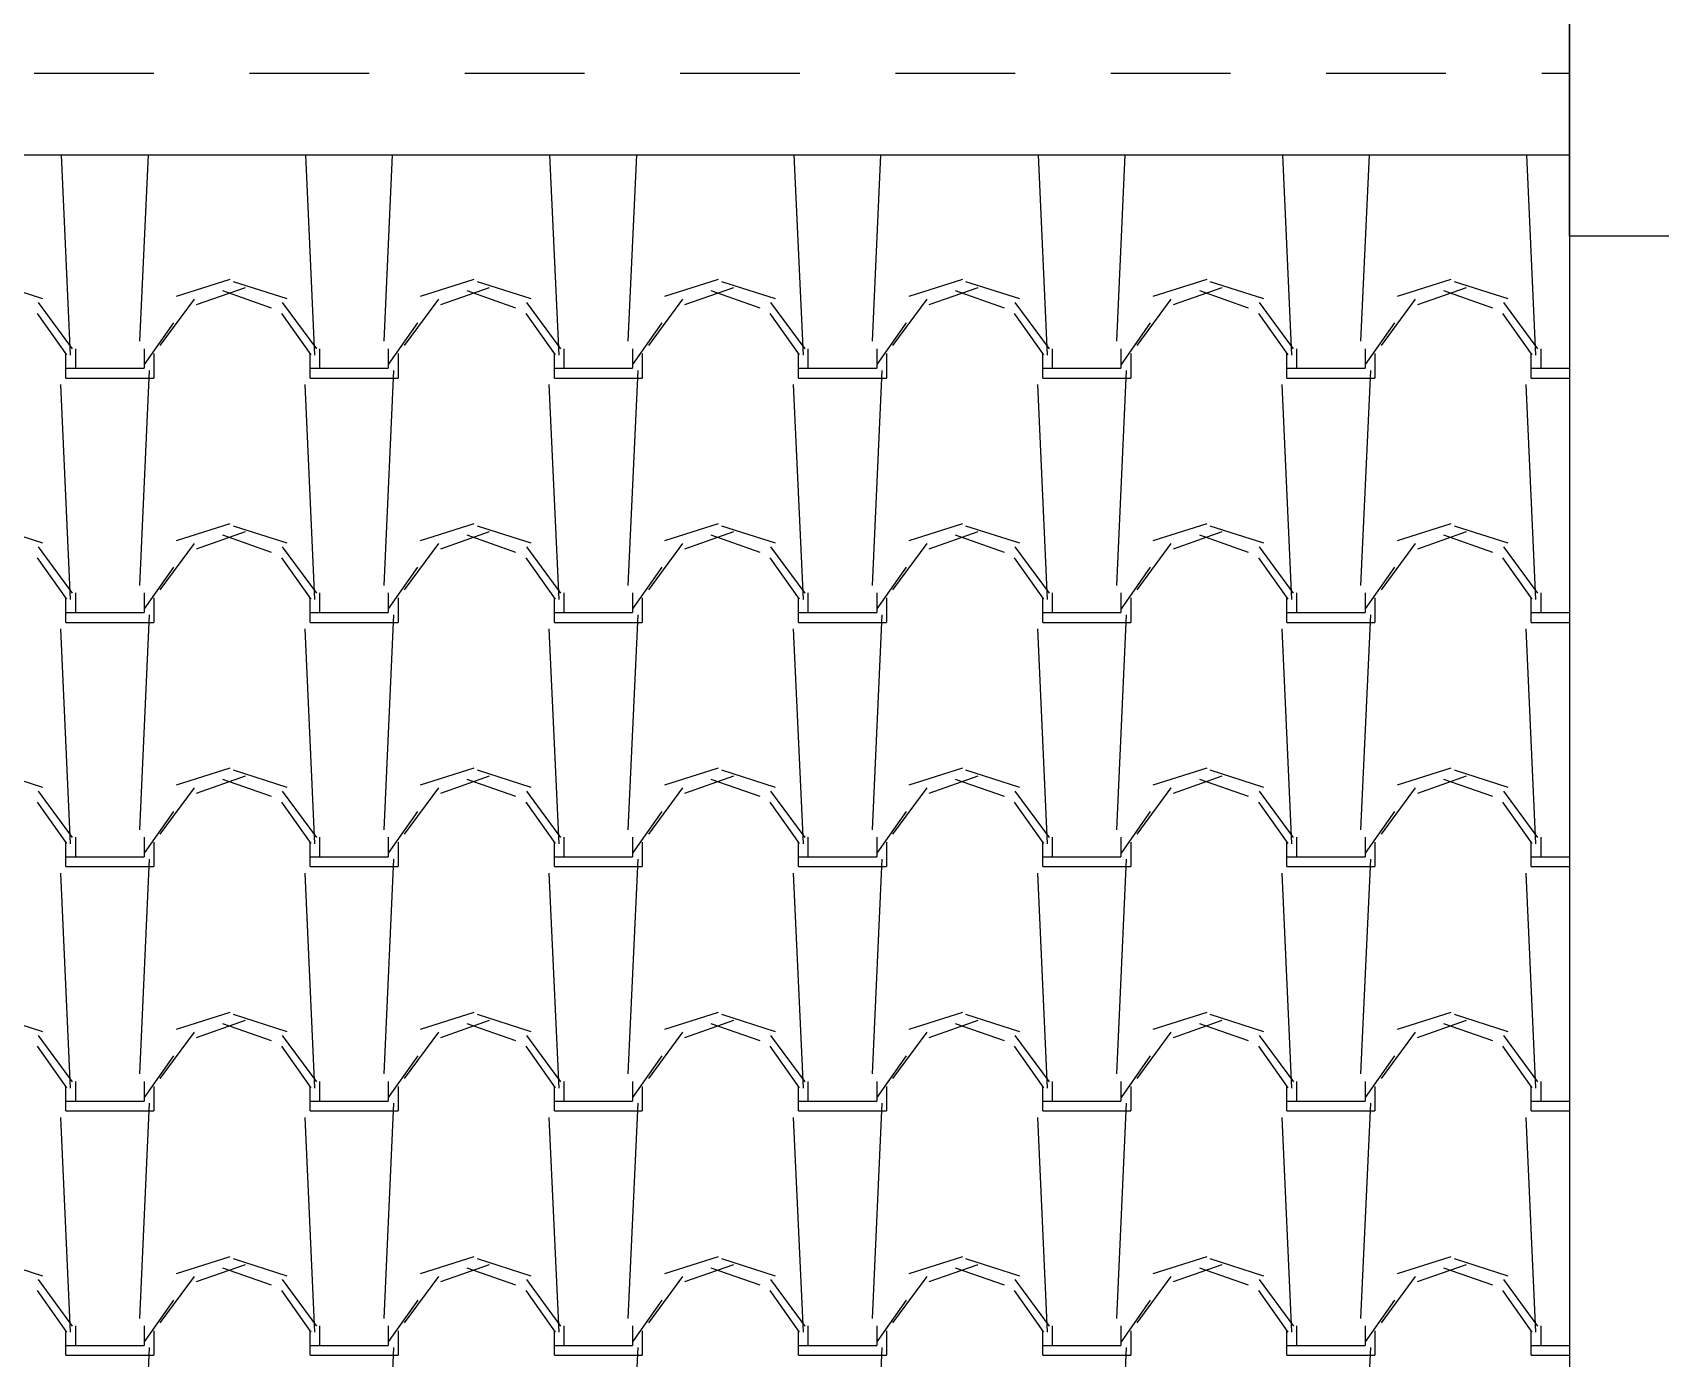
# Model space of a CAD drawing. Header units: millimetres. Extents: x 3923 to 4007, y 744 to 863.
# Drawn here: x 3936.766 to 3938.466, y 840.886 to 842.271 of the extents above; entities that cross this region are included whole.
import ezdxf

# ---------------------------------------------------------------- set-up
doc = ezdxf.new("R2010")
doc.units = ezdxf.units.MM
doc.linetypes.add('HIDDEN2', pattern=[0.1875, 0.125, -0.0625])
doc.layers.add('-HIDRO', color=8, linetype='Continuous')

msp = doc.modelspace()

# ---------------------------------------------------------------- linework, layer by layer
at = {"layer": '-HIDRO'}
for p, q in [((3938.3715, 842.3136), (3938.3715, 840.1023)), ((3931.1423, 842.1435), (3938.3715, 842.1435))]:
    msp.add_line(p, q, dxfattribs=at)
at = {"layer": '-HIDRO', "linetype": 'HIDDEN2'}
msp.add_line((3931.1423, 842.2286), (3938.3715, 842.2286), dxfattribs=at)
at = {"layer": '-HIDRO', "linetype": 'Continuous'}
for p, q in [((3936.8054, 841.9342), (3936.7959, 842.1435)), ((3936.8777, 841.9488), (3936.8866, 842.1435)), ((3937.0606, 841.9342), (3937.051, 842.1435)), ((3937.1329, 841.9488), (3937.1417, 842.1435)), ((3937.3157, 841.9342), (3937.3062, 842.1435)), ((3937.388, 841.9488), (3937.3969, 842.1435)), ((3937.5709, 841.9342), (3937.5614, 842.1435)), ((3937.6432, 841.9488), (3937.652, 842.1435)), ((3937.826, 841.9342), (3937.8165, 842.1435)), ((3937.8983, 841.9488), (3937.9072, 842.1435)), ((3938.0812, 841.9342), (3938.0717, 842.1435)), ((3938.1535, 841.9488), (3938.1623, 842.1435)), ((3938.3363, 841.9342), (3938.3268, 842.1435)), ((3936.7764, 841.993), (3936.7202, 842.0109)), ((3936.9717, 842.0131), (3936.9156, 841.9953)), ((3936.9876, 842.0046), (3936.9366, 841.9868)), ((3937.0154, 841.9834), (3936.9644, 842.0012)), ((3937.0315, 841.993), (3936.9754, 842.0109)), ((3937.2268, 842.0131), (3937.1707, 841.9953)), ((3937.2428, 842.0046), (3937.1918, 841.9868)), ((3937.2706, 841.9834), (3937.2196, 842.0012)), ((3937.2867, 841.993), (3937.2305, 842.0109)), ((3937.482, 842.0131), (3937.4259, 841.9953)), ((3937.4979, 842.0046), (3937.4469, 841.9868)), ((3937.5257, 841.9834), (3937.4747, 842.0012)), ((3937.5418, 841.993), (3937.4857, 842.0109)), ((3937.7371, 842.0131), (3937.681, 841.9953)), ((3937.7531, 842.0046), (3937.7021, 841.9868)), ((3937.7809, 841.9834), (3937.7299, 842.0012)), ((3937.797, 841.993), (3937.7408, 842.0109)), ((3937.9923, 842.0131), (3937.9362, 841.9953)), ((3938.0082, 842.0046), (3937.9572, 841.9868)), ((3938.036, 841.9834), (3937.985, 842.0012)), ((3938.0521, 841.993), (3937.996, 842.0109)), ((3938.2474, 842.0131), (3938.1913, 841.9953)), ((3938.2634, 842.0046), (3938.2124, 841.9868)), ((3938.2912, 841.9834), (3938.2402, 842.0012)), ((3938.3073, 841.993), (3938.2511, 842.0109)), ((3936.8074, 841.9407), (3936.7717, 841.9892)), ((3936.9344, 841.9925), (3936.8987, 841.9441)), ((3937.0626, 841.9407), (3937.0268, 841.9892)), ((3937.1896, 841.9925), (3937.1539, 841.9441)), ((3937.3177, 841.9407), (3937.282, 841.9892)), ((3937.4447, 841.9925), (3937.409, 841.9441)), ((3937.5728, 841.9407), (3937.5371, 841.9892)), ((3937.6999, 841.9925), (3937.6642, 841.9441)), ((3937.828, 841.9407), (3937.7923, 841.9892)), ((3937.955, 841.9925), (3937.9193, 841.9441)), ((3938.0831, 841.9407), (3938.0474, 841.9892)), ((3938.2102, 841.9925), (3938.1745, 841.9441)), ((3938.3383, 841.9407), (3938.3026, 841.9892)), ((3936.8015, 841.9344), (3936.7709, 841.9777)), ((3936.9128, 841.9678), (3936.8822, 841.9244)), ((3937.0567, 841.9344), (3937.0261, 841.9777)), ((3937.1679, 841.9678), (3937.1373, 841.9244)), ((3937.3118, 841.9344), (3937.2812, 841.9777)), ((3937.4231, 841.9678), (3937.3925, 841.9244)), ((3937.567, 841.9344), (3937.5364, 841.9777)), ((3937.6783, 841.9678), (3937.6476, 841.9244)), ((3937.8221, 841.9344), (3937.7915, 841.9777)), ((3937.9334, 841.9678), (3937.9028, 841.9244)), ((3938.0773, 841.9344), (3938.0467, 841.9777)), ((3938.1886, 841.9678), (3938.1579, 841.9244)), ((3938.3324, 841.9344), (3938.3018, 841.9777)), ((3936.8005, 841.9103), (3936.8005, 841.9358)), ((3936.8107, 841.9205), (3936.8107, 841.9409)), ((3936.8821, 841.9409), (3936.8821, 841.9205)), ((3936.8923, 841.9358), (3936.8923, 841.9103)), ((3937.0556, 841.9103), (3937.0556, 841.9358)), ((3937.0658, 841.9205), (3937.0658, 841.9409)), ((3937.1373, 841.9409), (3937.1373, 841.9205)), ((3937.1475, 841.9358), (3937.1475, 841.9103)), ((3937.3108, 841.9103), (3937.3108, 841.9358)), ((3937.321, 841.9205), (3937.321, 841.9409)), ((3937.3924, 841.9409), (3937.3924, 841.9205)), ((3937.4026, 841.9358), (3937.4026, 841.9103)), ((3937.5659, 841.9103), (3937.5659, 841.9358)), ((3937.5761, 841.9205), (3937.5761, 841.9409)), ((3937.6476, 841.9409), (3937.6476, 841.9205)), ((3937.6578, 841.9358), (3937.6578, 841.9103)), ((3937.8211, 841.9103), (3937.8211, 841.9358)), ((3937.8313, 841.9205), (3937.8313, 841.9409)), ((3937.9027, 841.9409), (3937.9027, 841.9205)), ((3937.9129, 841.9358), (3937.9129, 841.9103)), ((3938.0762, 841.9103), (3938.0762, 841.9358)), ((3938.0864, 841.9205), (3938.0864, 841.9409)), ((3938.1579, 841.9409), (3938.1579, 841.9205)), ((3938.1681, 841.9358), (3938.1681, 841.9103)), ((3938.3314, 841.9103), (3938.3314, 841.9358)), ((3938.3416, 841.9205), (3938.3416, 841.9409)), ((3936.8005, 841.9205), (3936.8107, 841.9205)), ((3936.8107, 841.9205), (3936.8821, 841.9205)), ((3936.8777, 841.6937), (3936.8879, 841.9182)), ((3937.0556, 841.9205), (3937.0658, 841.9205)), ((3937.0658, 841.9205), (3937.1373, 841.9205)), ((3937.1329, 841.6937), (3937.1431, 841.9182)), ((3937.3108, 841.9205), (3937.321, 841.9205)), ((3937.321, 841.9205), (3937.3924, 841.9205)), ((3937.388, 841.6937), (3937.3982, 841.9182)), ((3937.5659, 841.9205), (3937.5761, 841.9205)), ((3937.5761, 841.9205), (3937.6476, 841.9205)), ((3937.6432, 841.6937), (3937.6534, 841.9182)), ((3937.8211, 841.9205), (3937.8313, 841.9205)), ((3937.8313, 841.9205), (3937.9027, 841.9205)), ((3937.8983, 841.6937), (3937.9085, 841.9182)), ((3938.0762, 841.9205), (3938.0864, 841.9205)), ((3938.0864, 841.9205), (3938.1579, 841.9205)), ((3938.1535, 841.6937), (3938.1637, 841.9182)), ((3938.3314, 841.9205), (3938.3416, 841.9205)), ((3938.3416, 841.9205), (3938.3715, 841.9205)), ((3936.8054, 841.679), (3936.7952, 841.9035)), ((3936.8005, 841.9103), (3936.8107, 841.9103)), ((3936.8107, 841.9103), (3936.8923, 841.9103)), ((3937.0606, 841.679), (3937.0504, 841.9035)), ((3937.0556, 841.9103), (3937.0658, 841.9103)), ((3937.0658, 841.9103), (3937.1475, 841.9103)), ((3937.3157, 841.679), (3937.3055, 841.9035)), ((3937.3108, 841.9103), (3937.321, 841.9103)), ((3937.321, 841.9103), (3937.4026, 841.9103)), ((3937.5709, 841.679), (3937.5607, 841.9035)), ((3937.5659, 841.9103), (3937.5761, 841.9103)), ((3937.5761, 841.9103), (3937.6578, 841.9103)), ((3937.826, 841.679), (3937.8158, 841.9036)), ((3937.8211, 841.9103), (3937.8313, 841.9103)), ((3937.8313, 841.9103), (3937.9129, 841.9103)), ((3938.0812, 841.679), (3938.071, 841.9036)), ((3938.0762, 841.9103), (3938.0864, 841.9103)), ((3938.0864, 841.9103), (3938.1681, 841.9103)), ((3938.3363, 841.679), (3938.3261, 841.9036)), ((3938.3314, 841.9103), (3938.3416, 841.9103)), ((3938.3416, 841.9103), (3938.3715, 841.9103)), ((3936.7764, 841.7379), (3936.7202, 841.7557)), ((3936.9717, 841.758), (3936.9156, 841.7401)), ((3936.9876, 841.7495), (3936.9366, 841.7316)), ((3937.0154, 841.7282), (3936.9644, 841.7461)), ((3937.0315, 841.7379), (3936.9754, 841.7557)), ((3937.2268, 841.758), (3937.1707, 841.7401)), ((3937.2428, 841.7495), (3937.1918, 841.7316)), ((3937.2706, 841.7282), (3937.2196, 841.7461)), ((3937.2867, 841.7379), (3937.2305, 841.7557)), ((3937.482, 841.758), (3937.4259, 841.7401)), ((3937.4979, 841.7495), (3937.4469, 841.7316)), ((3937.5257, 841.7282), (3937.4747, 841.7461)), ((3937.5418, 841.7379), (3937.4857, 841.7557)), ((3937.7371, 841.758), (3937.681, 841.7401)), ((3937.7531, 841.7495), (3937.7021, 841.7316)), ((3937.7809, 841.7282), (3937.7299, 841.7461)), ((3937.797, 841.7379), (3937.7408, 841.7557)), ((3937.9923, 841.758), (3937.9362, 841.7401)), ((3938.0082, 841.7495), (3937.9572, 841.7316)), ((3938.036, 841.7282), (3937.985, 841.7461)), ((3938.0521, 841.7379), (3937.996, 841.7557)), ((3938.2474, 841.758), (3938.1913, 841.7401)), ((3938.2634, 841.7495), (3938.2124, 841.7316)), ((3938.2912, 841.7282), (3938.2402, 841.7461)), ((3938.3073, 841.7379), (3938.2511, 841.7557)), ((3936.8074, 841.6855), (3936.7717, 841.734)), ((3936.9344, 841.7374), (3936.8987, 841.6889)), ((3937.0626, 841.6855), (3937.0268, 841.734)), ((3937.1896, 841.7374), (3937.1539, 841.6889)), ((3937.3177, 841.6855), (3937.282, 841.734)), ((3937.4447, 841.7374), (3937.409, 841.6889)), ((3937.5729, 841.6855), (3937.5371, 841.734)), ((3937.6999, 841.7374), (3937.6642, 841.6889)), ((3937.828, 841.6855), (3937.7923, 841.734)), ((3937.955, 841.7374), (3937.9193, 841.6889)), ((3938.0831, 841.6855), (3938.0474, 841.734)), ((3938.2102, 841.7374), (3938.1745, 841.6889)), ((3938.3383, 841.6855), (3938.3026, 841.734)), ((3936.8015, 841.6792), (3936.7709, 841.7226)), ((3936.9128, 841.7126), (3936.8822, 841.6692)), ((3937.0567, 841.6792), (3937.0261, 841.7226)), ((3937.1679, 841.7126), (3937.1373, 841.6692)), ((3937.3118, 841.6792), (3937.2812, 841.7226)), ((3937.4231, 841.7126), (3937.3925, 841.6693)), ((3937.567, 841.6792), (3937.5364, 841.7226)), ((3937.6783, 841.7126), (3937.6476, 841.6693)), ((3937.8221, 841.6792), (3937.7915, 841.7226)), ((3937.9334, 841.7126), (3937.9028, 841.6693)), ((3938.0773, 841.6792), (3938.0467, 841.7226)), ((3938.1886, 841.7126), (3938.1579, 841.6693)), ((3938.3324, 841.6792), (3938.3018, 841.7226)), ((3936.8005, 841.6551), (3936.8005, 841.6807)), ((3936.8107, 841.6653), (3936.8107, 841.6858)), ((3936.8821, 841.6858), (3936.8821, 841.6653)), ((3936.8923, 841.6807), (3936.8923, 841.6551)), ((3937.0556, 841.6551), (3937.0556, 841.6807)), ((3937.0658, 841.6653), (3937.0658, 841.6858)), ((3937.1373, 841.6858), (3937.1373, 841.6653)), ((3937.1475, 841.6807), (3937.1475, 841.6551)), ((3937.3108, 841.6551), (3937.3108, 841.6807)), ((3937.321, 841.6653), (3937.321, 841.6858)), ((3937.3924, 841.6858), (3937.3924, 841.6653)), ((3937.4026, 841.6807), (3937.4026, 841.6551)), ((3937.5659, 841.6551), (3937.5659, 841.6807)), ((3937.5761, 841.6653), (3937.5761, 841.6858)), ((3937.6476, 841.6858), (3937.6476, 841.6653)), ((3937.6578, 841.6807), (3937.6578, 841.6551)), ((3937.8211, 841.6551), (3937.8211, 841.6807)), ((3937.8313, 841.6653), (3937.8313, 841.6858)), ((3937.9027, 841.6858), (3937.9027, 841.6653)), ((3937.9129, 841.6807), (3937.9129, 841.6551)), ((3938.0762, 841.6551), (3938.0762, 841.6807)), ((3938.0864, 841.6653), (3938.0864, 841.6858)), ((3938.1579, 841.6858), (3938.1579, 841.6653)), ((3938.1681, 841.6807), (3938.1681, 841.6551)), ((3938.3314, 841.6551), (3938.3314, 841.6807)), ((3938.3416, 841.6653), (3938.3416, 841.6858)), ((3936.8005, 841.6653), (3936.8107, 841.6653)), ((3936.8107, 841.6653), (3936.8821, 841.6653)), ((3936.8777, 841.4385), (3936.8879, 841.6631)), ((3937.0556, 841.6653), (3937.0658, 841.6653)), ((3937.0658, 841.6653), (3937.1373, 841.6653)), ((3937.1329, 841.4385), (3937.1431, 841.6631)), ((3937.3108, 841.6653), (3937.321, 841.6653)), ((3937.321, 841.6653), (3937.3924, 841.6653)), ((3937.388, 841.4385), (3937.3982, 841.6631)), ((3937.5659, 841.6653), (3937.5761, 841.6653)), ((3937.5761, 841.6653), (3937.6476, 841.6653)), ((3937.6432, 841.4385), (3937.6534, 841.6631)), ((3937.8211, 841.6653), (3937.8313, 841.6653)), ((3937.8313, 841.6653), (3937.9027, 841.6653)), ((3937.8983, 841.4385), (3937.9085, 841.6631)), ((3938.0762, 841.6653), (3938.0864, 841.6653)), ((3938.0864, 841.6653), (3938.1579, 841.6653)), ((3938.1535, 841.4385), (3938.1637, 841.6631)), ((3938.3314, 841.6653), (3938.3416, 841.6653)), ((3938.3416, 841.6653), (3938.3715, 841.6653)), ((3936.8054, 841.4239), (3936.7952, 841.6484)), ((3936.8005, 841.6551), (3936.8107, 841.6551)), ((3936.8107, 841.6551), (3936.8923, 841.6551)), ((3937.0606, 841.4239), (3937.0504, 841.6484)), ((3937.0556, 841.6551), (3937.0658, 841.6551)), ((3937.0658, 841.6551), (3937.1475, 841.6551)), ((3937.3157, 841.4239), (3937.3055, 841.6484)), ((3937.3108, 841.6551), (3937.321, 841.6551)), ((3937.321, 841.6551), (3937.4026, 841.6551)), ((3937.5709, 841.4239), (3937.5607, 841.6484)), ((3937.5659, 841.6551), (3937.5761, 841.6551)), ((3937.5761, 841.6551), (3937.6578, 841.6551)), ((3937.826, 841.4239), (3937.8158, 841.6484)), ((3937.8211, 841.6551), (3937.8313, 841.6551)), ((3937.8313, 841.6551), (3937.9129, 841.6551)), ((3938.0812, 841.4239), (3938.071, 841.6484)), ((3938.0762, 841.6551), (3938.0864, 841.6551)), ((3938.0864, 841.6551), (3938.1681, 841.6551)), ((3938.3363, 841.4239), (3938.3261, 841.6484)), ((3938.3314, 841.6551), (3938.3416, 841.6551)), ((3938.3416, 841.6551), (3938.3715, 841.6551)), ((3936.7764, 841.4827), (3936.7202, 841.5006)), ((3936.9717, 841.5028), (3936.9156, 841.485)), ((3936.9876, 841.4943), (3936.9366, 841.4765)), ((3937.0154, 841.4731), (3936.9644, 841.4909)), ((3937.0315, 841.4827), (3936.9754, 841.5006)), ((3937.2268, 841.5028), (3937.1707, 841.485)), ((3937.2428, 841.4943), (3937.1918, 841.4765)), ((3937.2706, 841.4731), (3937.2196, 841.4909)), ((3937.2867, 841.4827), (3937.2305, 841.5006)), ((3937.482, 841.5028), (3937.4259, 841.485)), ((3937.4979, 841.4943), (3937.4469, 841.4765)), ((3937.5257, 841.4731), (3937.4747, 841.4909)), ((3937.5418, 841.4827), (3937.4857, 841.5006)), ((3937.7371, 841.5028), (3937.681, 841.485)), ((3937.7531, 841.4943), (3937.7021, 841.4765)), ((3937.7809, 841.4731), (3937.7299, 841.4909)), ((3937.797, 841.4827), (3937.7408, 841.5006)), ((3937.9923, 841.5028), (3937.9362, 841.485)), ((3938.0082, 841.4943), (3937.9572, 841.4765)), ((3938.036, 841.4731), (3937.985, 841.4909)), ((3938.0521, 841.4827), (3937.996, 841.5006)), ((3938.2474, 841.5028), (3938.1913, 841.485)), ((3938.2634, 841.4943), (3938.2124, 841.4765)), ((3938.2912, 841.4731), (3938.2402, 841.4909)), ((3938.3073, 841.4827), (3938.2511, 841.5006)), ((3936.8074, 841.4304), (3936.7717, 841.4789)), ((3936.9344, 841.4822), (3936.8987, 841.4338)), ((3937.0626, 841.4304), (3937.0268, 841.4789)), ((3937.1896, 841.4822), (3937.1539, 841.4338)), ((3937.3177, 841.4304), (3937.282, 841.4789)), ((3937.4447, 841.4822), (3937.409, 841.4338)), ((3937.5729, 841.4304), (3937.5371, 841.4789)), ((3937.6999, 841.4822), (3937.6642, 841.4338)), ((3937.828, 841.4304), (3937.7923, 841.4789)), ((3937.955, 841.4822), (3937.9193, 841.4338)), ((3938.0831, 841.4304), (3938.0474, 841.4789)), ((3938.2102, 841.4822), (3938.1745, 841.4338)), ((3938.3383, 841.4304), (3938.3026, 841.4789)), ((3936.8015, 841.4241), (3936.7709, 841.4674)), ((3936.9128, 841.4575), (3936.8822, 841.4141)), ((3937.0567, 841.4241), (3937.0261, 841.4674)), ((3937.1679, 841.4575), (3937.1373, 841.4141)), ((3937.3118, 841.4241), (3937.2812, 841.4674)), ((3937.4231, 841.4575), (3937.3925, 841.4141)), ((3937.567, 841.4241), (3937.5364, 841.4674)), ((3937.6783, 841.4575), (3937.6476, 841.4141)), ((3937.8221, 841.4241), (3937.7915, 841.4674)), ((3937.9334, 841.4575), (3937.9028, 841.4141)), ((3938.0773, 841.4241), (3938.0467, 841.4674)), ((3938.1886, 841.4575), (3938.1579, 841.4141)), ((3938.3324, 841.4241), (3938.3018, 841.4674)), ((3936.8005, 841.4), (3936.8005, 841.4255)), ((3936.8107, 841.4102), (3936.8107, 841.4306)), ((3936.8821, 841.4306), (3936.8821, 841.4102)), ((3936.8923, 841.4255), (3936.8923, 841.4)), ((3937.0556, 841.4), (3937.0556, 841.4255)), ((3937.0658, 841.4102), (3937.0658, 841.4306)), ((3937.1373, 841.4306), (3937.1373, 841.4102)), ((3937.1475, 841.4255), (3937.1475, 841.4)), ((3937.3108, 841.4), (3937.3108, 841.4255)), ((3937.321, 841.4102), (3937.321, 841.4306)), ((3937.3924, 841.4306), (3937.3924, 841.4102)), ((3937.4026, 841.4255), (3937.4026, 841.4)), ((3937.5659, 841.4), (3937.5659, 841.4255)), ((3937.5761, 841.4102), (3937.5761, 841.4306)), ((3937.6476, 841.4306), (3937.6476, 841.4102)), ((3937.6578, 841.4255), (3937.6578, 841.4)), ((3937.8211, 841.4), (3937.8211, 841.4255)), ((3937.8313, 841.4102), (3937.8313, 841.4306)), ((3937.9027, 841.4306), (3937.9027, 841.4102)), ((3937.9129, 841.4255), (3937.9129, 841.4)), ((3938.0762, 841.4), (3938.0762, 841.4255)), ((3938.0864, 841.4102), (3938.0864, 841.4306)), ((3938.1579, 841.4306), (3938.1579, 841.4102)), ((3938.1681, 841.4255), (3938.1681, 841.4)), ((3938.3314, 841.4), (3938.3314, 841.4255)), ((3938.3416, 841.4102), (3938.3416, 841.4306)), ((3936.8005, 841.4102), (3936.8107, 841.4102)), ((3936.8107, 841.4102), (3936.8821, 841.4102)), ((3936.8777, 841.1834), (3936.8879, 841.4079)), ((3937.0556, 841.4102), (3937.0658, 841.4102)), ((3937.0658, 841.4102), (3937.1373, 841.4102)), ((3937.1329, 841.1834), (3937.1431, 841.4079)), ((3937.3108, 841.4102), (3937.321, 841.4102)), ((3937.321, 841.4102), (3937.3924, 841.4102)), ((3937.388, 841.1834), (3937.3982, 841.4079)), ((3937.5659, 841.4102), (3937.5761, 841.4102)), ((3937.5761, 841.4102), (3937.6476, 841.4102)), ((3937.6432, 841.1834), (3937.6534, 841.4079)), ((3937.8211, 841.4102), (3937.8313, 841.4102)), ((3937.8313, 841.4102), (3937.9027, 841.4102)), ((3937.8983, 841.1834), (3937.9085, 841.4079)), ((3938.0762, 841.4102), (3938.0864, 841.4102)), ((3938.0864, 841.4102), (3938.1579, 841.4102)), ((3938.1535, 841.1834), (3938.1637, 841.4079)), ((3938.3314, 841.4102), (3938.3416, 841.4102)), ((3938.3416, 841.4102), (3938.3715, 841.4102)), ((3936.8054, 841.1687), (3936.7952, 841.3932)), ((3936.8005, 841.4), (3936.8107, 841.4)), ((3936.8107, 841.4), (3936.8923, 841.4)), ((3937.0606, 841.1687), (3937.0504, 841.3932)), ((3937.0556, 841.4), (3937.0658, 841.4)), ((3937.0658, 841.4), (3937.1475, 841.4)), ((3937.3157, 841.1687), (3937.3055, 841.3932)), ((3937.3108, 841.4), (3937.321, 841.4)), ((3937.321, 841.4), (3937.4026, 841.4)), ((3937.5709, 841.1687), (3937.5607, 841.3932)), ((3937.5659, 841.4), (3937.5761, 841.4)), ((3937.5761, 841.4), (3937.6578, 841.4)), ((3937.826, 841.1687), (3937.8158, 841.3933)), ((3937.8211, 841.4), (3937.8313, 841.4)), ((3937.8313, 841.4), (3937.9129, 841.4)), ((3938.0812, 841.1687), (3938.071, 841.3933)), ((3938.0762, 841.4), (3938.0864, 841.4)), ((3938.0864, 841.4), (3938.1681, 841.4)), ((3938.3363, 841.1687), (3938.3261, 841.3933)), ((3938.3314, 841.4), (3938.3416, 841.4)), ((3938.3416, 841.4), (3938.3715, 841.4)), ((3936.7764, 841.2276), (3936.7202, 841.2454)), ((3936.9717, 841.2477), (3936.9156, 841.2298)), ((3936.9876, 841.2392), (3936.9366, 841.2213)), ((3937.0154, 841.2179), (3936.9644, 841.2358)), ((3937.0315, 841.2276), (3936.9754, 841.2454)), ((3937.2268, 841.2477), (3937.1707, 841.2298)), ((3937.2428, 841.2392), (3937.1918, 841.2213)), ((3937.2706, 841.2179), (3937.2196, 841.2358)), ((3937.2867, 841.2276), (3937.2305, 841.2454)), ((3937.482, 841.2477), (3937.4259, 841.2298)), ((3937.4979, 841.2392), (3937.4469, 841.2213)), ((3937.5257, 841.2179), (3937.4747, 841.2358)), ((3937.5418, 841.2276), (3937.4857, 841.2454)), ((3937.7371, 841.2477), (3937.681, 841.2298)), ((3937.7531, 841.2392), (3937.7021, 841.2213)), ((3937.7809, 841.2179), (3937.7299, 841.2358)), ((3937.797, 841.2276), (3937.7408, 841.2454)), ((3937.9923, 841.2477), (3937.9362, 841.2298)), ((3938.0082, 841.2392), (3937.9572, 841.2213)), ((3938.036, 841.2179), (3937.985, 841.2358)), ((3938.0521, 841.2276), (3937.996, 841.2454)), ((3938.2474, 841.2477), (3938.1913, 841.2298)), ((3938.2634, 841.2392), (3938.2123, 841.2213)), ((3938.2912, 841.2179), (3938.2402, 841.2358)), ((3938.3073, 841.2276), (3938.2511, 841.2454)), ((3936.8074, 841.1752), (3936.7717, 841.2237)), ((3936.9344, 841.2271), (3936.8987, 841.1786)), ((3937.0626, 841.1752), (3937.0268, 841.2237)), ((3937.1896, 841.2271), (3937.1539, 841.1786)), ((3937.3177, 841.1752), (3937.282, 841.2237)), ((3937.4447, 841.2271), (3937.409, 841.1786)), ((3937.5729, 841.1752), (3937.5371, 841.2237)), ((3937.6999, 841.2271), (3937.6642, 841.1786)), ((3937.828, 841.1752), (3937.7923, 841.2237)), ((3937.955, 841.2271), (3937.9193, 841.1786)), ((3938.0832, 841.1752), (3938.0474, 841.2237)), ((3938.2102, 841.2271), (3938.1745, 841.1786)), ((3938.3383, 841.1752), (3938.3026, 841.2237)), ((3936.8015, 841.1689), (3936.7709, 841.2123)), ((3936.9128, 841.2023), (3936.8822, 841.1589)), ((3937.0567, 841.1689), (3937.0261, 841.2123)), ((3937.168, 841.2023), (3937.1373, 841.159)), ((3937.3118, 841.1689), (3937.2812, 841.2123)), ((3937.4231, 841.2023), (3937.3925, 841.159)), ((3937.567, 841.1689), (3937.5364, 841.2123)), ((3937.6783, 841.2023), (3937.6476, 841.159)), ((3937.8221, 841.1689), (3937.7915, 841.2123)), ((3937.9334, 841.2023), (3937.9028, 841.159)), ((3938.0773, 841.1689), (3938.0467, 841.2123)), ((3938.1886, 841.2023), (3938.1579, 841.159)), ((3938.3324, 841.1689), (3938.3018, 841.2123)), ((3936.8005, 841.1448), (3936.8005, 841.1704)), ((3936.8107, 841.155), (3936.8107, 841.1755)), ((3936.8821, 841.1755), (3936.8821, 841.155)), ((3936.8923, 841.1704), (3936.8923, 841.1448)), ((3937.0556, 841.1448), (3937.0556, 841.1704)), ((3937.0658, 841.155), (3937.0658, 841.1755)), ((3937.1373, 841.1755), (3937.1373, 841.155)), ((3937.1475, 841.1704), (3937.1475, 841.1448)), ((3937.3108, 841.1448), (3937.3108, 841.1704)), ((3937.321, 841.155), (3937.321, 841.1755)), ((3937.3924, 841.1755), (3937.3924, 841.155)), ((3937.4026, 841.1704), (3937.4026, 841.1448)), ((3937.5659, 841.1448), (3937.5659, 841.1704)), ((3937.5761, 841.155), (3937.5761, 841.1755)), ((3937.6476, 841.1755), (3937.6476, 841.155)), ((3937.6578, 841.1704), (3937.6578, 841.1448)), ((3937.8211, 841.1448), (3937.8211, 841.1704)), ((3937.8313, 841.155), (3937.8313, 841.1755)), ((3937.9027, 841.1755), (3937.9027, 841.155)), ((3937.9129, 841.1704), (3937.9129, 841.1448)), ((3938.0762, 841.1448), (3938.0762, 841.1704)), ((3938.0864, 841.155), (3938.0864, 841.1755)), ((3938.1579, 841.1755), (3938.1579, 841.155)), ((3938.1681, 841.1704), (3938.1681, 841.1448)), ((3938.3314, 841.1448), (3938.3314, 841.1704)), ((3938.3416, 841.155), (3938.3416, 841.1755)), ((3936.8005, 841.155), (3936.8107, 841.155)), ((3936.8107, 841.155), (3936.8821, 841.155)), ((3936.8777, 840.9282), (3936.8879, 841.1528)), ((3937.0556, 841.155), (3937.0658, 841.155)), ((3937.0658, 841.155), (3937.1373, 841.155)), ((3937.1329, 840.9282), (3937.1431, 841.1528)), ((3937.3108, 841.155), (3937.321, 841.155)), ((3937.321, 841.155), (3937.3924, 841.155)), ((3937.388, 840.9282), (3937.3982, 841.1528)), ((3937.5659, 841.155), (3937.5761, 841.155)), ((3937.5761, 841.155), (3937.6476, 841.155)), ((3937.6432, 840.9282), (3937.6534, 841.1528)), ((3937.8211, 841.155), (3937.8313, 841.155)), ((3937.8313, 841.155), (3937.9027, 841.155)), ((3937.8983, 840.9282), (3937.9085, 841.1528)), ((3938.0762, 841.155), (3938.0864, 841.155)), ((3938.0864, 841.155), (3938.1579, 841.155)), ((3938.1535, 840.9282), (3938.1637, 841.1528)), ((3938.3314, 841.155), (3938.3416, 841.155)), ((3938.3416, 841.155), (3938.3715, 841.155)), ((3936.8054, 840.9136), (3936.7952, 841.1381)), ((3936.8005, 841.1448), (3936.8107, 841.1448)), ((3936.8107, 841.1448), (3936.8923, 841.1448)), ((3937.0606, 840.9136), (3937.0504, 841.1381)), ((3937.0556, 841.1448), (3937.0658, 841.1448)), ((3937.0658, 841.1448), (3937.1475, 841.1448)), ((3937.3157, 840.9136), (3937.3055, 841.1381)), ((3937.3108, 841.1448), (3937.321, 841.1448)), ((3937.321, 841.1448), (3937.4026, 841.1448)), ((3937.5709, 840.9136), (3937.5607, 841.1381)), ((3937.5659, 841.1448), (3937.5761, 841.1448)), ((3937.5761, 841.1448), (3937.6578, 841.1448)), ((3937.826, 840.9136), (3937.8158, 841.1381)), ((3937.8211, 841.1448), (3937.8313, 841.1448)), ((3937.8313, 841.1448), (3937.9129, 841.1448)), ((3938.0812, 840.9136), (3938.071, 841.1381)), ((3938.0762, 841.1448), (3938.0864, 841.1448)), ((3938.0864, 841.1448), (3938.1681, 841.1448)), ((3938.3363, 840.9136), (3938.3261, 841.1381)), ((3938.3314, 841.1448), (3938.3416, 841.1448)), ((3938.3416, 841.1448), (3938.3715, 841.1448)), ((3936.7764, 840.9724), (3936.7202, 840.9903)), ((3936.9717, 840.9925), (3936.9156, 840.9747)), ((3936.9876, 840.984), (3936.9366, 840.9662)), ((3937.0154, 840.9628), (3936.9644, 840.9806)), ((3937.0315, 840.9724), (3936.9754, 840.9903)), ((3937.2268, 840.9925), (3937.1707, 840.9747)), ((3937.2428, 840.984), (3937.1917, 840.9662)), ((3937.2706, 840.9628), (3937.2196, 840.9806)), ((3937.2867, 840.9724), (3937.2305, 840.9903)), ((3937.482, 840.9925), (3937.4259, 840.9747)), ((3937.4979, 840.984), (3937.4469, 840.9662)), ((3937.5257, 840.9628), (3937.4747, 840.9806)), ((3937.5418, 840.9724), (3937.4857, 840.9903)), ((3937.7371, 840.9925), (3937.681, 840.9747)), ((3937.7531, 840.984), (3937.702, 840.9662)), ((3937.7809, 840.9628), (3937.7299, 840.9806)), ((3937.797, 840.9724), (3937.7408, 840.9903)), ((3937.9923, 840.9925), (3937.9362, 840.9747)), ((3938.0082, 840.984), (3937.9572, 840.9662)), ((3938.036, 840.9628), (3937.985, 840.9806)), ((3938.0521, 840.9724), (3937.996, 840.9903)), ((3938.2474, 840.9925), (3938.1913, 840.9747)), ((3938.2634, 840.984), (3938.2123, 840.9662)), ((3938.2912, 840.9628), (3938.2402, 840.9806)), ((3938.3073, 840.9724), (3938.2511, 840.9903)), ((3936.8074, 840.9201), (3936.7717, 840.9686)), ((3936.9344, 840.9719), (3936.8987, 840.9234)), ((3937.0626, 840.9201), (3937.0268, 840.9686)), ((3937.1896, 840.9719), (3937.1539, 840.9234)), ((3937.3177, 840.9201), (3937.282, 840.9686)), ((3937.4447, 840.9719), (3937.409, 840.9234)), ((3937.5729, 840.9201), (3937.5371, 840.9686)), ((3937.6999, 840.9719), (3937.6642, 840.9234)), ((3937.828, 840.9201), (3937.7923, 840.9686)), ((3937.955, 840.9719), (3937.9193, 840.9234)), ((3938.0832, 840.9201), (3938.0474, 840.9686)), ((3938.2102, 840.9719), (3938.1745, 840.9234)), ((3938.3383, 840.9201), (3938.3026, 840.9686)), ((3936.8015, 840.9138), (3936.7709, 840.9571)), ((3936.9128, 840.9472), (3936.8822, 840.9038)), ((3937.0567, 840.9138), (3937.0261, 840.9571)), ((3937.168, 840.9472), (3937.1373, 840.9038)), ((3937.3118, 840.9138), (3937.2812, 840.9571)), ((3937.4231, 840.9472), (3937.3925, 840.9038)), ((3937.567, 840.9138), (3937.5364, 840.9571)), ((3937.6783, 840.9472), (3937.6476, 840.9038)), ((3937.8221, 840.9138), (3937.7915, 840.9571)), ((3937.9334, 840.9472), (3937.9028, 840.9038)), ((3938.0773, 840.9138), (3938.0467, 840.9571)), ((3938.1886, 840.9472), (3938.1579, 840.9038)), ((3938.3324, 840.9138), (3938.3018, 840.9571)), ((3936.8005, 840.8897), (3936.8005, 840.9152)), ((3936.8107, 840.8999), (3936.8107, 840.9203)), ((3936.8821, 840.9203), (3936.8821, 840.8999)), ((3936.8923, 840.9152), (3936.8923, 840.8897)), ((3937.0556, 840.8897), (3937.0556, 840.9152)), ((3937.0658, 840.8999), (3937.0658, 840.9203)), ((3937.1373, 840.9203), (3937.1373, 840.8999)), ((3937.1475, 840.9152), (3937.1475, 840.8897)), ((3937.3108, 840.8897), (3937.3108, 840.9152)), ((3937.321, 840.8999), (3937.321, 840.9203)), ((3937.3924, 840.9203), (3937.3924, 840.8999)), ((3937.4026, 840.9152), (3937.4026, 840.8897)), ((3937.5659, 840.8897), (3937.5659, 840.9152)), ((3937.5761, 840.8999), (3937.5761, 840.9203)), ((3937.6476, 840.9203), (3937.6476, 840.8999)), ((3937.6578, 840.9152), (3937.6578, 840.8897)), ((3937.8211, 840.8897), (3937.8211, 840.9152)), ((3937.8313, 840.8999), (3937.8313, 840.9203)), ((3937.9027, 840.9203), (3937.9027, 840.8999)), ((3937.9129, 840.9152), (3937.9129, 840.8897)), ((3938.0762, 840.8897), (3938.0762, 840.9152)), ((3938.0864, 840.8999), (3938.0864, 840.9203)), ((3938.1579, 840.9203), (3938.1579, 840.8999)), ((3938.1681, 840.9152), (3938.1681, 840.8897)), ((3938.3314, 840.8897), (3938.3314, 840.9152)), ((3938.3416, 840.8999), (3938.3416, 840.9203)), ((3936.8005, 840.8999), (3936.8107, 840.8999)), ((3936.8107, 840.8999), (3936.8821, 840.8999)), ((3936.8777, 840.6731), (3936.8879, 840.8976)), ((3937.0556, 840.8999), (3937.0658, 840.8999)), ((3937.0658, 840.8999), (3937.1373, 840.8999)), ((3937.1329, 840.6731), (3937.1431, 840.8976)), ((3937.3108, 840.8999), (3937.321, 840.8999)), ((3937.321, 840.8999), (3937.3924, 840.8999)), ((3937.388, 840.6731), (3937.3982, 840.8976)), ((3937.5659, 840.8999), (3937.5761, 840.8999)), ((3937.5761, 840.8999), (3937.6476, 840.8999)), ((3937.6432, 840.6731), (3937.6534, 840.8976)), ((3937.8211, 840.8999), (3937.8313, 840.8999)), ((3937.8313, 840.8999), (3937.9027, 840.8999)), ((3937.8983, 840.6731), (3937.9085, 840.8976)), ((3938.0762, 840.8999), (3938.0864, 840.8999)), ((3938.0864, 840.8999), (3938.1579, 840.8999)), ((3938.1535, 840.6731), (3938.1637, 840.8976)), ((3938.3314, 840.8999), (3938.3416, 840.8999)), ((3938.3416, 840.8999), (3938.3715, 840.8999)), ((3936.8005, 840.8897), (3936.8107, 840.8897)), ((3936.8107, 840.8897), (3936.8923, 840.8897)), ((3937.0556, 840.8897), (3937.0658, 840.8897)), ((3937.0658, 840.8897), (3937.1475, 840.8897)), ((3937.3108, 840.8897), (3937.321, 840.8897)), ((3937.321, 840.8897), (3937.4026, 840.8897)), ((3937.5659, 840.8897), (3937.5761, 840.8897)), ((3937.5761, 840.8897), (3937.6578, 840.8897)), ((3937.8211, 840.8897), (3937.8313, 840.8897)), ((3937.8313, 840.8897), (3937.9129, 840.8897)), ((3938.0762, 840.8897), (3938.0864, 840.8897)), ((3938.0864, 840.8897), (3938.1681, 840.8897)), ((3938.3314, 840.8897), (3938.3416, 840.8897)), ((3938.3416, 840.8897), (3938.3715, 840.8897))]:
    msp.add_line(p, q, dxfattribs=at)
at = {"layer": '-HIDRO'}
msp.add_lwpolyline([(3938.3715, 846.6512), (3941.0931, 846.6512), (3941.0931, 842.0585), (3938.3715, 842.0585)], close=True, dxfattribs=at)

doc.saveas('drawing.dxf')
